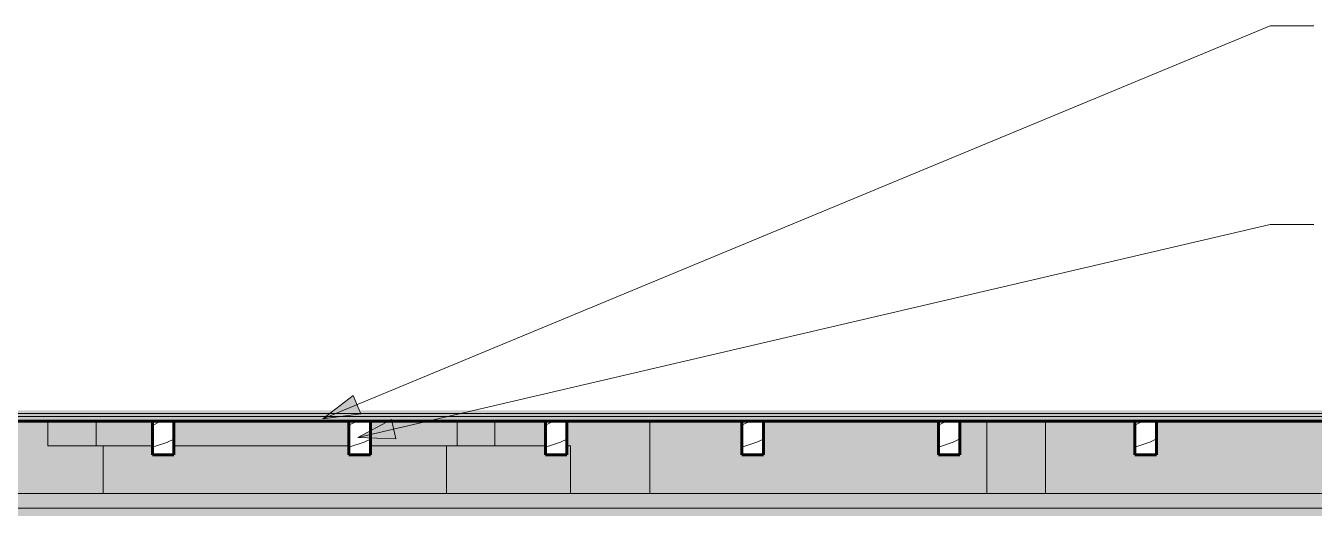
# Model space of a CAD drawing. Header units: inches. Extents: x -3510 to 2128, y -38 to 218.
# Drawn here: x -2807.5 to -2597.7, y 118.8 to 197.4 of the extents above; entities that cross this region are included whole.
import ezdxf

# ---------------------------------------------------------------- set-up
doc = ezdxf.new("R2010")
doc.units = ezdxf.units.IN
doc.header["$MEASUREMENT"] = 0
for name, color, linetype, lineweight in [('0-1', 7, 'Continuous', 5), ('0-3', 50, 'Continuous', 9), ('A-FLOR-1', 31, 'Continuous', 5), ('A-FLOR-2', 8, 'Continuous', 5), ('A-FLOR-3', 7, 'Continuous', 18), ('A-FLOR-4', 250, 'Continuous', 60), ('A-FLOR-MCUT-1', 7, 'Continuous', 18), ('A-FLOR-PATT-2', 253, 'Continuous', 9), ('A-FLOR-PATT-3', 50, 'Continuous', 9), ('G-ANNO-TEXT', 231, 'Continuous', 9), ('I-WALL', 2, 'Continuous', 18), ('I-WALL-3', 2, 'Continuous', 5), ('P-PIPE', 3, 'Continuous', 9), ('P-PIPE-1', 3, 'Continuous', 5), ('S-BEAM', 12, 'Continuous', 9), ('S-BEAM-1', 250, 'Continuous', 60), ('S-BEAM-3', 50, 'Continuous', 9)]:
    doc.layers.add(name, color=color, linetype=linetype, lineweight=lineweight)
pattern_1 = [(216.87, (-2829.194, 7.997), (23.989771, 15.993643), [3.998, -35.986]), (206.565, (-2824.396, 5.598), (-7.99708, -7.99662), [8.941, -8.941]), (198.435, (-2824.396, 1.599), (-15.993845, -7.997098), [5.058, -20.23])]

# ---------------------------------------------------------------- blocks, each defined once
blk = doc.blocks.new('CTR - 1st Phase - Shell_rvt-1-INTERIOR ELEVATION - CORRIDOR NORTH _102_ - EAST WALL')
at = {"layer": 'A-FLOR-1'}
h = blk.add_hatch(color=256, dxfattribs=at)
h.paths.add_polyline_path([(-2796.02, 129), (-2796.02, 133), (-2803.9, 133), (-2803.9, 129)], flags=0)
h.paths.add_polyline_path([(-3074.87, 129), (-3074.87, 133), (-3075.02, 133), (-3075.02, 129)], flags=0)
h.paths.add_polyline_path([(-3071.37, 129), (-3067.15, 129), (-3067.15, 133), (-3071.37, 133)], flags=0)
h = blk.add_hatch(color=256, dxfattribs=at)
h.paths.add_polyline_path([(-2777.3, 129), (-2754.87, 129), (-2754.87, 133), (-2783.37, 133), (-2783.37, 129), (-2779.65, 129)], flags=0)
h.paths.add_polyline_path([(-2795.4, 129), (-2786.87, 129), (-2786.87, 133), (-2796.02, 133), (-2796.02, 129)], flags=0)
h.paths.add_polyline_path([(-2738.9, 129), (-2737.24, 129), (-2737.24, 133), (-2751.37, 133), (-2751.37, 129), (-2738.99, 129)], flags=0)
h = blk.add_hatch(color=256, dxfattribs=at)
h.paths.add_polyline_path([(-2705.87, 110), (-2641.44, 110), (-2641.44, 118.81), (-2705.87, 118.81), (-2705.87, 113.06)], flags=0)
h.paths.add_polyline_path([(-2652.89, 121.19), (-2641.44, 121.19), (-2641.44, 133), (-2655.37, 133), (-2655.37, 127.5), (-2658.87, 127.5), (-2658.87, 133), (-2687.37, 133), (-2687.37, 127.5), (-2690.87, 127.5), (-2690.87, 133), (-2705.87, 133), (-2705.87, 121.19), (-2655.37, 121.19)], flags=0)
h.paths.add_polyline_path([(-2737.24, 129), (-2731.11, 129), (-2731.11, 133), (-2737.24, 133)], flags=0)
at = {"layer": 'A-FLOR-2'}
blk.add_hatch(color=256, dxfattribs=at).paths.add_polyline_path([(-2466.27, 133.75), (-2466.27, 134.25), (-3170.93, 134.25), (-3170.93, 133.75), (-2468.21, 133.75)], flags=0)
at = {"layer": 'A-FLOR-PATT-2'}
h = blk.add_hatch(dxfattribs=at)
h.set_pattern_fill('FP_3', color=256, style=0, pattern_type=2)
h.set_pattern_definition([(0, (-2832.393, 0), (7.68, 1.92), [0.634, -5.126, 0.634, -5.126, -30.72]), (0, (-2832.393, 0), (7.68, 1.92), [-11.52, 0.634, -10.886, 0.634, -5.126, -13.44]), (0, (-2832.393, 0), (7.68, 1.92), [-28.8, 0.634, -3.206, 0.634, -8.966]), (120, (-2829.513, 0.96), (-5.502769, 5.691075), [0.634, -5.126, 0.634, -5.126, -30.72]), (120, (-2829.513, 0.96), (-5.502769, 5.691075), [-11.52, 0.634, -10.886, 0.634, -5.126, -13.44]), (120, (-2829.513, 0.96), (-5.502769, 5.691075), [-28.8, 0.634, -3.206, 0.634, -8.966]), (240, (-2828.553, 4.8), (-2.177231, -7.611075), [0.634, -5.126, 0.634, -5.126, -30.72]), (240, (-2828.553, 4.8), (-2.177231, -7.611075), [-11.52, 0.634, -10.886, 0.634, -5.126, -13.44]), (240, (-2828.553, 4.8), (-2.177231, -7.611075), [-28.8, 0.634, -3.206, 0.634, -8.966])])
h.paths.add_polyline_path([(-2466.27, 134.25), (-2466.27, 134.77), (-3170.93, 134.77), (-3170.93, 134.25), (-2468.21, 134.25)], flags=0)
at = {"layer": 'A-FLOR-PATT-3'}
h = blk.add_hatch(dxfattribs=at)
h.set_pattern_fill('FP_2', color=256, style=0, pattern_type=2)
h.set_pattern_definition([(0, (-2832.393, 0), (0, 2.399), []), (315, (-2832.393, 0), (2.398506, 0), [3.393, -3.393]), (45, (-2832.393, 0), (2.398506, 0), [3.393, -3.393])])
h.paths.add_polyline_path([(-3170.93, 133), (-2466.27, 133), (-2466.27, 133.75), (-3170.93, 133.75)], flags=0)
at = {"layer": 'A-FLOR-3'}
for p, q in [((-2796.02, 133), (-2796.02, 129)), ((-2737.24, 133), (-2737.24, 129))]:
    blk.add_line(p, q, dxfattribs=at)
at = {"layer": 'A-FLOR-4'}
blk.add_line((-3170.93, 133), (-2466.27, 133), dxfattribs=at)
at = {"layer": 'A-FLOR-MCUT-1'}
for p, q in [((-2466.27, 134.25), (-3170.93, 134.25)), ((-2466.27, 133.75), (-3170.93, 133.75))]:
    blk.add_line(p, q, dxfattribs=at)
blk = doc.blocks.new('LVL-Laminated Veneer Lumber - 4X6 S_ PINE - NO_ 1-V10-INTERIOR ELEVATION - CORRIDOR NORTH _102_ - EAST WALL')
at = {"layer": 'S-BEAM'}
h = blk.add_hatch(dxfattribs=at)
h.set_pattern_fill('FP_7', color=256, style=0, pattern_type=2)
h.set_pattern_definition(pattern_1)
h.paths.add_polyline_path([(-2786.87, 127.5), (-2783.37, 127.5), (-2783.37, 133), (-2786.87, 133), (-2786.87, 129)], flags=0)
at = {"layer": 'S-BEAM-1'}
for p, q in [((-2783.37, 133), (-2786.87, 133)), ((-2786.87, 133), (-2786.87, 127.5)), ((-2783.37, 133), (-2783.37, 127.5)), ((-2786.87, 127.5), (-2783.37, 127.5))]:
    blk.add_line(p, q, dxfattribs=at)
blk = doc.blocks.new('LVL-Laminated Veneer Lumber - 4X6 S_ PINE - NO_ 1-1619295-INTERIOR ELEVATION - CORRIDOR NORTH _102_ - EAST WALL')
at = {"layer": 'S-BEAM'}
h = blk.add_hatch(dxfattribs=at)
h.set_pattern_fill('FP_7', color=256, style=0, pattern_type=2)
h.set_pattern_definition(pattern_1)
h.paths.add_polyline_path([(-2754.87, 127.5), (-2751.37, 127.5), (-2751.37, 133), (-2754.87, 133), (-2754.87, 129)], flags=0)
at = {"layer": 'S-BEAM-1'}
for p, q in [((-2751.37, 133), (-2754.87, 133)), ((-2754.87, 133), (-2754.87, 127.5)), ((-2751.37, 133), (-2751.37, 127.5)), ((-2754.87, 127.5), (-2751.37, 127.5))]:
    blk.add_line(p, q, dxfattribs=at)
blk = doc.blocks.new('LVL-Laminated Veneer Lumber - 4X6 S_ PINE - NO_ 1-V11-INTERIOR ELEVATION - CORRIDOR NORTH _102_ - EAST WALL')
at = {"layer": 'S-BEAM'}
h = blk.add_hatch(dxfattribs=at)
h.set_pattern_fill('FP_7', color=256, style=0, pattern_type=2)
h.set_pattern_definition(pattern_1)
h.paths.add_polyline_path([(-2722.87, 127.5), (-2719.37, 127.5), (-2719.37, 133), (-2722.87, 133), (-2722.87, 129)], flags=0)
at = {"layer": 'S-BEAM-1'}
for p, q in [((-2719.37, 133), (-2722.87, 133)), ((-2722.87, 133), (-2722.87, 127.5)), ((-2719.37, 133), (-2719.37, 127.5)), ((-2722.87, 127.5), (-2719.37, 127.5))]:
    blk.add_line(p, q, dxfattribs=at)
blk = doc.blocks.new('LVL-Laminated Veneer Lumber - 4X6 S_ PINE - NO_ 1-V12-INTERIOR ELEVATION - CORRIDOR NORTH _102_ - EAST WALL')
at = {"layer": 'S-BEAM'}
h = blk.add_hatch(dxfattribs=at)
h.set_pattern_fill('FP_7', color=256, style=0, pattern_type=2)
h.set_pattern_definition(pattern_1)
h.paths.add_polyline_path([(-2690.87, 127.5), (-2687.37, 127.5), (-2687.37, 133), (-2690.87, 133)], flags=0)
at = {"layer": 'S-BEAM-1'}
for p, q in [((-2687.37, 133), (-2690.87, 133)), ((-2690.87, 133), (-2690.87, 127.5)), ((-2687.37, 133), (-2687.37, 127.5)), ((-2690.87, 127.5), (-2687.37, 127.5))]:
    blk.add_line(p, q, dxfattribs=at)
blk = doc.blocks.new('LVL-Laminated Veneer Lumber - 4X6 S_ PINE - NO_ 1-V13-INTERIOR ELEVATION - CORRIDOR NORTH _102_ - EAST WALL')
at = {"layer": 'S-BEAM'}
h = blk.add_hatch(dxfattribs=at)
h.set_pattern_fill('FP_7', color=256, style=0, pattern_type=2)
h.set_pattern_definition(pattern_1)
h.paths.add_polyline_path([(-2658.87, 127.5), (-2655.37, 127.5), (-2655.37, 133), (-2658.87, 133)], flags=0)
at = {"layer": 'S-BEAM-1'}
for p, q in [((-2655.37, 133), (-2658.87, 133)), ((-2658.87, 133), (-2658.87, 127.5)), ((-2655.37, 133), (-2655.37, 127.5)), ((-2658.87, 127.5), (-2655.37, 127.5))]:
    blk.add_line(p, q, dxfattribs=at)
blk = doc.blocks.new('LVL-Laminated Veneer Lumber - 4X6 S_ PINE - NO_ 1-1619286-INTERIOR ELEVATION - CORRIDOR NORTH _102_ - EAST WALL')
at = {"layer": 'S-BEAM'}
h = blk.add_hatch(dxfattribs=at)
h.set_pattern_fill('FP_7', color=256, style=0, pattern_type=2)
h.set_pattern_definition(pattern_1)
h.paths.add_polyline_path([(-2626.87, 127.5), (-2623.37, 127.5), (-2623.37, 133), (-2626.87, 133)], flags=0)
at = {"layer": 'S-BEAM-1'}
for p, q in [((-2623.37, 133), (-2626.87, 133)), ((-2626.87, 133), (-2626.87, 127.5)), ((-2623.37, 133), (-2623.37, 127.5)), ((-2626.87, 127.5), (-2623.37, 127.5))]:
    blk.add_line(p, q, dxfattribs=at)
blk = doc.blocks.new('LVL-Laminated Veneer Lumber - LVL 5_25_ X 14_-2420019-INTERIOR ELEVATION - CORRIDOR NORTH _102_ - EAST WALL')
at = {"layer": 'S-BEAM-3'}
blk.add_line((-2650.96, 133), (-2650.96, 121.19), dxfattribs=at)
blk = doc.blocks.new('CTR - 1st Phase - Structure_rvt-1-INTERIOR ELEVATION - CORRIDOR NORTH _102_ - EAST WALL')
at = {"layer": '0-3'}
for name in ['LVL-Laminated Veneer Lumber - 4X6 S_ PINE - NO_ 1-V10-INTERIOR ELEVATION - CORRIDOR NORTH _102_ - EAST WALL', 'LVL-Laminated Veneer Lumber - 4X6 S_ PINE - NO_ 1-1619295-INTERIOR ELEVATION - CORRIDOR NORTH _102_ - EAST WALL', 'LVL-Laminated Veneer Lumber - 4X6 S_ PINE - NO_ 1-V11-INTERIOR ELEVATION - CORRIDOR NORTH _102_ - EAST WALL', 'LVL-Laminated Veneer Lumber - 4X6 S_ PINE - NO_ 1-V12-INTERIOR ELEVATION - CORRIDOR NORTH _102_ - EAST WALL', 'LVL-Laminated Veneer Lumber - 4X6 S_ PINE - NO_ 1-V13-INTERIOR ELEVATION - CORRIDOR NORTH _102_ - EAST WALL', 'LVL-Laminated Veneer Lumber - LVL 5_25_ X 14_-2420019-INTERIOR ELEVATION - CORRIDOR NORTH _102_ - EAST WALL', 'LVL-Laminated Veneer Lumber - 4X6 S_ PINE - NO_ 1-1619286-INTERIOR ELEVATION - CORRIDOR NORTH _102_ - EAST WALL']:
    blk.add_blockref(name, (0, 0), dxfattribs=at)

msp = doc.modelspace()

# ---------------------------------------------------------------- hatches: boundary and pattern name
at = {"layer": 'G-ANNO-TEXT'}
for points in [[(-2759.11, 133.38), (-2752.96, 134.2), (-2754.19, 137.17)], [(-2753.41, 130.33), (-2747.21, 130.12), (-2747.94, 133.26)]]:
    msp.add_hatch(color=256, dxfattribs=at).paths.add_polyline_path(points, flags=0)
at = {"layer": 'I-WALL'}
h = msp.add_hatch(color=256, dxfattribs=at)
h.paths.add_polyline_path([(-2794.84, 0.37), (-2780.24, 0.37), (-2780.24, 88), (-2738.99, 88), (-2738.99, 118.81), (-2794.9, 118.81), (-2794.9, 105.82), (-2780.15, 105.82), (-2780.15, 105.07), (-2794.9, 105.07), (-2794.9, 0.37)], flags=0)
h.paths.add_polyline_path([(-2762.55, 104.57), (-2762.65, 104.57), (-2762.65, 105.07), (-2779.65, 105.07), (-2779.65, 105.82), (-2739.65, 105.82), (-2739.65, 105.07), (-2756.65, 105.07), (-2756.65, 104.57), (-2762.25, 104.57)], flags=0)
h.paths.add_polyline_path([(-2792.4, 121.19), (-2738.99, 121.19), (-2738.99, 129), (-2751.37, 129), (-2751.37, 127.5), (-2754.87, 127.5), (-2754.87, 129), (-2783.37, 129), (-2783.37, 127.5), (-2786.87, 127.5), (-2786.87, 129), (-2794.9, 129), (-2794.9, 121.19)], flags=0)
h = msp.add_hatch(color=256, dxfattribs=at)
h.paths.add_polyline_path([(-2738.36, 0.37), (-2718.77, 0.37), (-2718.77, 105.07), (-2738.36, 105.07), (-2738.36, 33.69)], flags=0)
h.paths.add_polyline_path([(-2738.36, 105.82), (-2718.77, 105.82), (-2718.77, 118.81), (-2738.36, 118.81), (-2738.36, 110)], flags=0)
h.paths.add_polyline_path([(-2719.37, 121.19), (-2718.77, 121.19), (-2718.77, 129), (-2719.37, 129), (-2719.37, 127.5), (-2722.87, 127.5), (-2722.87, 129), (-2738.36, 129), (-2738.36, 121.19), (-2722.87, 121.19)], flags=0)
at = {"layer": 'I-WALL-3'}
h = msp.add_hatch(color=256, dxfattribs=at)
h.paths.add_polyline_path([(-2839.5, 0.37), (-2803.9, 0.37), (-2803.9, 118.81), (-3067.15, 118.81), (-3067.15, 0.37), (-2963.91, 0.37)], flags=0)
h.paths.add_polyline_path([(-2808.4, 121.19), (-2803.9, 121.19), (-2803.9, 133), (-2815.37, 133), (-2815.37, 127.5), (-2818.87, 127.5), (-2818.87, 133), (-2847.37, 133), (-2847.37, 127.5), (-2850.87, 127.5), (-2850.87, 133), (-2879.37, 133), (-2879.37, 127.5), (-2882.87, 127.5), (-2882.87, 133), (-2911.37, 133), (-2911.37, 127.5), (-2914.87, 127.5), (-2914.87, 133), (-2943.37, 133), (-2943.37, 127.5), (-2946.87, 127.5), (-2946.87, 133), (-2975.37, 133), (-2975.37, 127.5), (-2978.87, 127.5), (-2978.87, 133), (-3007.37, 133), (-3007.37, 127.5), (-3010.87, 127.5), (-3010.87, 133), (-3039.37, 133), (-3039.37, 127.5), (-3042.87, 127.5), (-3042.87, 133), (-3067.15, 133), (-3067.15, 121.19), (-2815.37, 121.19)], flags=0)
h = msp.add_hatch(color=256, dxfattribs=at)
h.paths.add_polyline_path([(-2718.77, 0.37), (-2713.75, 0.37), (-2713.75, 118.81), (-2718.77, 118.81), (-2718.77, 33.69)], flags=0)
h.paths.add_polyline_path([(-2715.09, 121.19), (-2713.75, 121.19), (-2713.75, 133), (-2719.37, 133), (-2719.37, 129), (-2718.77, 129), (-2718.77, 121.19)], flags=0)
h.paths.add_polyline_path([(-2722.87, 129), (-2722.87, 133), (-2731.11, 133), (-2731.11, 129)], flags=0)
h = msp.add_hatch(color=256, dxfattribs=at)
h.paths.add_polyline_path([(-2713.68, 0.37), (-2705.87, 0.37), (-2705.87, 118.81), (-2713.75, 118.81), (-2713.75, 0.37)], flags=0)
h.paths.add_polyline_path([(-2713.75, 121.19), (-2705.87, 121.19), (-2705.87, 133), (-2713.75, 133)], flags=0)
h = msp.add_hatch(color=256, dxfattribs=at)
h.paths.add_polyline_path([(-2641.44, 0.37), (-2634.19, 0.37), (-2634.19, 118.81), (-2641.44, 118.81), (-2641.44, 29.93)], flags=0)
h.paths.add_polyline_path([(-2641.44, 121.19), (-2634.19, 121.19), (-2634.19, 133), (-2641.44, 133)], flags=0)
h = msp.add_hatch(color=256, dxfattribs=at)
h.paths.add_polyline_path([(-2634.19, 0.37), (-2527.25, 0.37), (-2527.25, 118.81), (-2634.19, 118.81), (-2634.19, 33.69)], flags=0)
h.paths.add_polyline_path([(-2559.37, 121.19), (-2527.25, 121.19), (-2527.25, 133), (-2527.37, 133), (-2527.37, 127.5), (-2530.87, 127.5), (-2530.87, 133), (-2559.37, 133), (-2559.37, 127.5), (-2562.87, 127.5), (-2562.87, 133), (-2591.37, 133), (-2591.37, 127.5), (-2594.87, 127.5), (-2594.87, 133), (-2623.37, 133), (-2623.37, 127.5), (-2626.87, 127.5), (-2626.87, 133), (-2634.19, 133), (-2634.19, 121.19), (-2562.87, 121.19)], flags=0)
h = msp.add_hatch(color=256, dxfattribs=at)
h.paths.add_polyline_path([(-2794.9, 0.37), (-2794.9, 118.81), (-2803.9, 118.81), (-2803.9, 0.37), (-2795.33, 0.37)], flags=0)
h.paths.add_polyline_path([(-2803.9, 121.19), (-2794.9, 121.19), (-2794.9, 129), (-2803.9, 129)], flags=0)
h = msp.add_hatch(color=256, dxfattribs=at)
h.paths.add_polyline_path([(-2738.36, 0.37), (-2738.36, 105.07), (-2738.99, 105.07), (-2738.99, 0.37), (-2738.37, 0.37)], flags=0)
h.paths.add_polyline_path([(-2738.99, 105.82), (-2738.36, 105.82), (-2738.36, 118.81), (-2738.99, 118.81), (-2738.99, 110)], flags=0)
h.paths.add_polyline_path([(-2738.72, 121.19), (-2738.36, 121.19), (-2738.36, 129), (-2738.99, 129), (-2738.99, 121.19), (-2738.9, 121.19)], flags=0)
at = {"layer": 'P-PIPE'}
msp.add_hatch(color=256, dxfattribs=at).paths.add_polyline_path([(-2715.09, 120), (-2466.27, 120), (-2466.27, 121.19), (-3170.93, 121.19), (-3170.93, 120), (-2718.77, 120)], flags=0)
at = {"layer": 'P-PIPE-1'}
msp.add_hatch(color=256, dxfattribs=at).paths.add_polyline_path([(-3170.93, 118.81), (-2466.27, 118.81), (-2466.27, 120), (-3170.93, 120), (-3170.93, 118.85)], flags=0)

# ---------------------------------------------------------------- linework, layer by layer
at = {"layer": 'G-ANNO-TEXT'}
for p, q in [((-2759.11, 133.38), (-2604.84, 197.4)), ((-2604.84, 197.4), (-2597.71, 197.4)), ((-2753.41, 130.33), (-2604.84, 165.04)), ((-2604.84, 165.04), (-2597.71, 165.04)), ((-2754.19, 137.17), (-2759.11, 133.38)), ((-2752.96, 134.2), (-2754.19, 137.17)), ((-2759.11, 133.38), (-2752.96, 134.2)), ((-2747.94, 133.26), (-2753.41, 130.33)), ((-2747.21, 130.12), (-2747.94, 133.26)), ((-2753.41, 130.33), (-2747.21, 130.12))]:
    msp.add_line(p, q, dxfattribs=at)
at = {"layer": 'I-WALL'}
for p, q in [((-2803.9, 129), (-2803.9, 133)), ((-2731.11, 133), (-2731.11, 129)), ((-2705.87, 133), (-2705.87, 121.19)), ((-2641.44, 121.19), (-2641.44, 133)), ((-2803.9, 129), (-2786.87, 129)), ((-2794.9, 129), (-2794.9, 121.19)), ((-2754.87, 129), (-2783.37, 129)), ((-2722.87, 129), (-2751.37, 129)), ((-2738.99, 121.19), (-2738.99, 129)), ((-2718.77, 129), (-2719.37, 129)), ((-2718.77, 121.19), (-2718.77, 129))]:
    msp.add_line(p, q, dxfattribs=at)
at = {"layer": 'P-PIPE'}
for p, q in [((-2466.27, 121.19), (-3170.93, 121.19)), ((-3170.93, 118.81), (-2466.27, 118.81))]:
    msp.add_line(p, q, dxfattribs=at)

# ---------------------------------------------------------------- block references
at = {"layer": '0-1'}
for name in ['CTR - 1st Phase - Shell_rvt-1-INTERIOR ELEVATION - CORRIDOR NORTH _102_ - EAST WALL', 'CTR - 1st Phase - Structure_rvt-1-INTERIOR ELEVATION - CORRIDOR NORTH _102_ - EAST WALL']:
    msp.add_blockref(name, (0, 0), dxfattribs=at)

doc.saveas('drawing.dxf')
